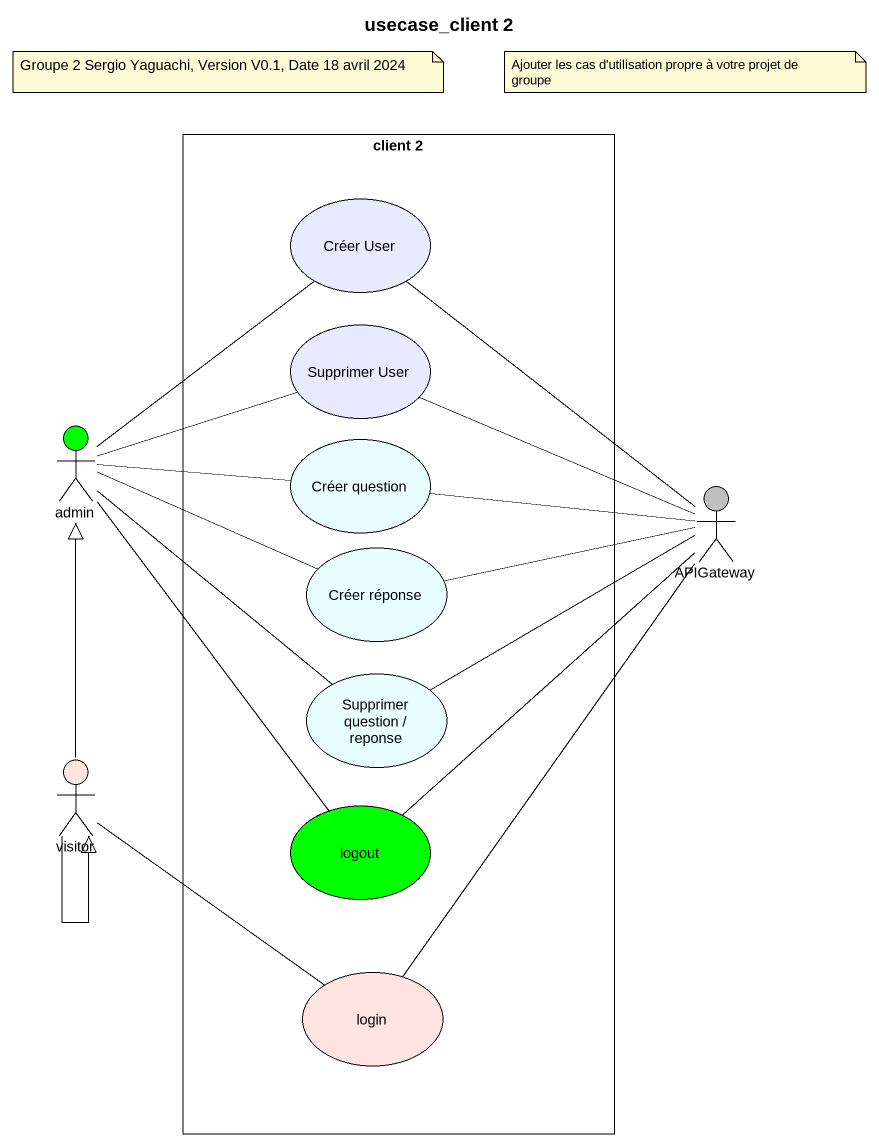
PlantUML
@startuml
title usecase_client 2
rectangle "client 2" as client_2 {
  usecase "Créer User" as Créer_User #E9E9FF
  usecase "Supprimer User" as Supprimer_User #E9E9FF
  usecase "Créer question" as Créer_question #E9FFFF
  usecase "Créer réponse" as Créer_réponse #E9FFFF
  usecase "Supprimer question / reponse" as Supprimer_question_reponse #E9FFFF
  usecase logout #00FF00
  usecase login #FFE4E1
}
actor admin #00FF00
actor APIGateway #C0C0C0
actor visitor #FFE4E1
Créer_User -- APIGateway
Supprimer_User -right- APIGateway
admin -up- Créer_User
admin -right- Supprimer_User
admin -right- Créer_question
admin -right- Créer_réponse
admin -- Supprimer_question_reponse
admin -- logout
Créer_question -right- APIGateway
Créer_réponse -right- APIGateway
Supprimer_question_reponse -right- APIGateway
visitor -up-|> admin
visitor --|> visitor
visitor -- login
logout -up- APIGateway
login -up- APIGateway
note as N1
  Groupe 2 Sergio Yaguachi, Version V0.1, Date 18 avril 2024
end note
note as N2
  Ajouter les cas d'utilisation propre à votre projet de groupe
end note
@enduml
